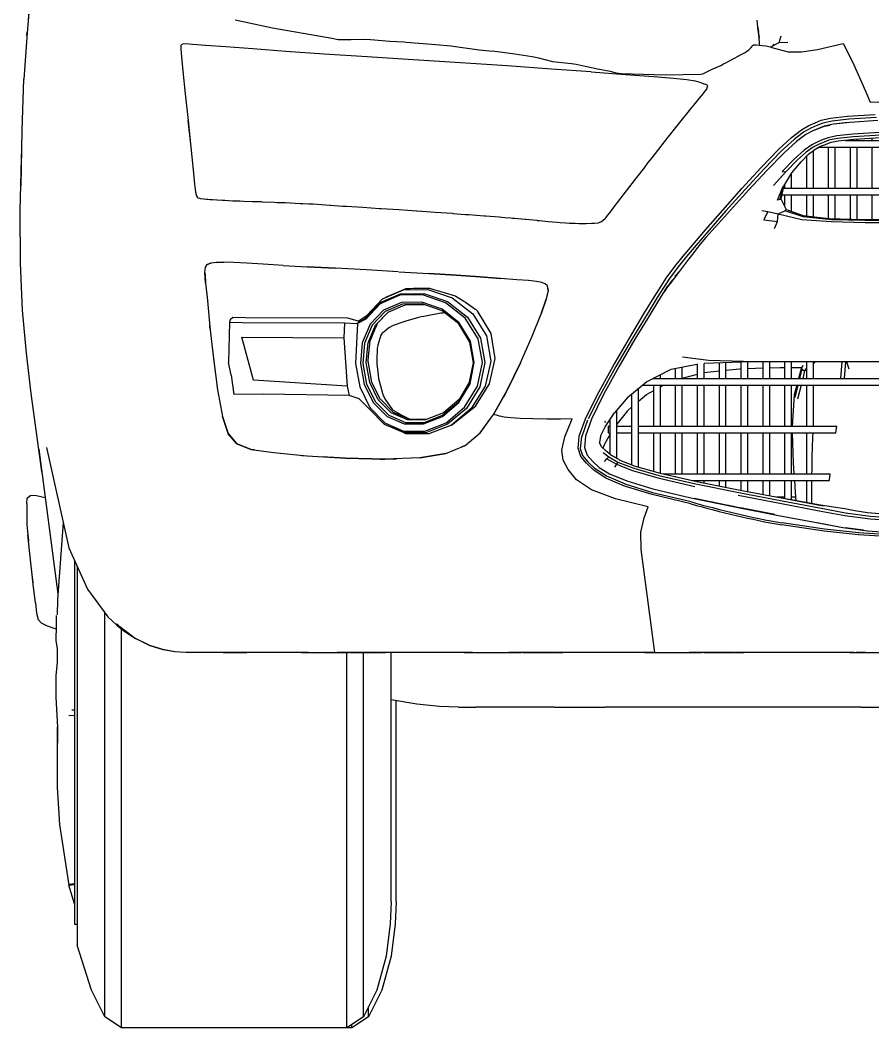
# Model space of a CAD drawing. Header units: millimetres. Extents: x -974 to 1019, y -38 to 1439.
# Drawn here: x -855 to -299, y -38 to 618 of the extents above; entities that cross this region are included whole.
import ezdxf

# ---------------------------------------------------------------- set-up
doc = ezdxf.new("R2010")
doc.units = ezdxf.units.MM
doc.header["$MEASUREMENT"] = 0
for name, color, linetype, true_color in [('CITROEN C4  01', 7, 'Continuous', 0x9a0018), ('CITROEN C4  02', 7, 'Continuous', 0xadadad), ('CITROEN C4  03', 7, 'Continuous', 0x191922), ('CITROEN C4  04', 7, 'Continuous', 0x151516), ('CITROEN C4  05', 7, 'Continuous', 0x0f0f12), ('CITROEN C4  08', 7, 'Continuous', 0xe1e1e1)]:
    doc.layers.add(name, color=color, linetype=linetype, true_color=true_color)

msp = doc.modelspace()

# ---------------------------------------------------------------- linework, layer by layer
at = {"layer": 'CITROEN C4  01', "linetype": 'Continuous'}
for p, q in [((-848.2, 638.33), (-849.47, 617.62)), ((-848.03, 633.96), (-850.15, 609.84)), ((-850.1, 610.41), (-850.42, 608.28)), ((-850.15, 610.06), (-850.11, 610.34)), ((-850.15, 610.06), (-850.11, 610.33)), ((-850.15, 609.84), (-852.17, 579.64)), ((-850.42, 608.28), (-850.36, 608.73)), ((-850.36, 608.73), (-850.15, 610.06)), ((-359.22, 607.55), (-360.63, 603.24)), ((-749.96, 601.5), (-750.03, 599.29)), ((-750.03, 599.29), (-749.59, 594.1)), ((-749.96, 601.5), (-749.41, 602.25)), ((-749.41, 602.25), (-748.86, 602.45)), ((-746.96, 602.55), (-748.86, 602.45)), ((-742.36, 602.28), (-746.96, 602.55)), ((-734, 601.64), (-742.36, 602.28)), ((-720.78, 600.62), (-734, 601.64)), ((-703.16, 599.3), (-720.78, 600.62)), ((-681.62, 597.74), (-703.16, 599.3)), ((-656.59, 596), (-681.62, 597.74)), ((-375.23, 601.73), (-377.2, 601.88)), ((-369.09, 601.12), (-375.23, 601.73)), ((-365.98, 600.54), (-369.09, 601.12)), ((-360.63, 603.24), (-365.98, 600.54)), ((-365.98, 600.54), (-354.53, 597.45)), ((-364.11, 602.53), (-364.73, 601.17)), ((-354.74, 603.52), (-360.63, 603.24)), ((-354.53, 597.45), (-345.88, 597.49)), ((-345.88, 597.49), (-335.48, 599.04)), ((-335.48, 599.04), (-318.68, 602.78)), ((-318.68, 602.78), (-312.69, 590.85)), ((-749.59, 594.1), (-748.62, 584.75)), ((-628.56, 594.16), (-656.59, 596)), ((-598.64, 592.23), (-628.56, 594.16)), ((-567.94, 590.25), (-598.64, 592.23)), ((-512.92, 592.42), (-508.07, 591.2)), ((-312.69, 590.85), (-308.03, 580.72)), ((-748.62, 584.75), (-747.1, 570.06)), ((-537.58, 588.23), (-567.94, 590.25)), ((-508.69, 586.2), (-537.58, 588.23)), ((-482.8, 584.35), (-508.69, 586.2)), ((-482.8, 584.35), (-460.39, 582.69)), ((-852.17, 579.64), (-852.17, 579.52)), ((-850.54, 577.68), (-850.54, 577.7)), ((-460.39, 582.69), (-442.25, 581.28)), ((-442.25, 581.28), (-429.22, 580.21)), ((-429.22, 580.21), (-420.43, 579.35)), ((-420.43, 579.35), (-415.01, 578.59)), ((-415.01, 578.59), (-412.04, 577.79)), ((-412.04, 577.79), (-410.93, 577.36)), ((-411.47, 582.87), (-410.16, 583.17)), ((-410.93, 577.36), (-409.4, 576.68)), ((-308.03, 580.72), (-304.18, 571.87)), ((-409.4, 576.68), (-408.56, 576.34)), ((-304.18, 571.87), (-301.19, 564.75)), ((-747.1, 570.06), (-745.3, 552.7)), ((-301.19, 564.75), (-272.88, 565.68)), ((-745.3, 552.7), (-743.5, 535.33)), ((-743.37, 535.46), (-745.14, 552.82)), ((-340.97, 549.49), (-336.87, 551.29)), ((-336.87, 551.29), (-333, 552.86)), ((-333, 552.86), (-326.85, 554.24)), ((-325.94, 552.34), (-332.02, 550.98)), ((-326.85, 554.24), (-315.94, 555.48)), ((-315.09, 553.57), (-325.94, 552.34)), ((-315.39, 551.37), (-324.98, 550.29)), ((-315.94, 555.48), (-297.79, 556.61)), ((-297, 554.71), (-315.09, 553.57)), ((-352.32, 541.62), (-345.91, 546.56)), ((-344.45, 545.07), (-350.65, 540.35)), ((-345.91, 546.56), (-340.97, 549.49)), ((-339.71, 547.82), (-344.45, 545.07)), ((-335.78, 549.49), (-339.71, 547.82)), ((-338.3, 546.14), (-334.65, 547.59)), ((-332.02, 550.98), (-335.78, 549.49)), ((-331.04, 548.97), (-334.65, 547.59)), ((-334.65, 547.59), (-331.07, 548.96)), ((-330.63, 549.07), (-327.45, 549.76)), ((-360.82, 533.79), (-352.32, 541.62)), ((-350.65, 540.35), (-358.97, 532.73)), ((-853.87, 528.08), (-853.6, 534.32)), ((-743.5, 535.33), (-741.98, 520.64)), ((-372.04, 522.16), (-360.82, 533.79)), ((-358.97, 532.73), (-370.05, 521.32)), ((-854.65, 493.84), (-853.87, 528.08)), ((-741.98, 520.64), (-741.01, 511.29)), ((-384.61, 508.45), (-372.04, 522.16)), ((-370.05, 521.32), (-382.52, 507.81)), ((-741.01, 511.29), (-740.38, 506.05)), ((-740.38, 506.05), (-739.87, 503.71)), ((-397.14, 494.35), (-384.61, 508.45)), ((-382.52, 507.81), (-395, 493.88)), ((-739.87, 503.71), (-739.45, 503.07)), ((-739.45, 503.07), (-739.35, 502.95)), ((-739.29, 502.89), (-739.45, 503.07)), ((-739.45, 503.07), (-739.45, 503.07)), ((-738.88, 502.46), (-739.29, 502.89)), ((-854.51, 459.76), (-854.65, 493.84)), ((-408.28, 481.57), (-397.14, 494.35)), ((-395, 493.88), (-406.1, 481.23)), ((-416.66, 471.82), (-408.28, 481.57)), ((-406.1, 481.23), (-414.46, 471.55)), ((-854.06, 476.57), (-854.06, 476.57)), ((-422.83, 464.44), (-416.66, 471.82)), ((-414.46, 471.55), (-420.63, 464.2)), ((-853.05, 429.17), (-854.51, 459.76)), ((-732.76, 458.9), (-730.52, 459.9)), ((-730.52, 459.9), (-732.76, 458.9)), ((-727.03, 460.4), (-730.52, 459.9)), ((-727.03, 460.4), (-730.52, 459.9)), ((-722.1, 460.5), (-727.03, 460.4)), ((-727.03, 460.4), (-722.1, 460.5)), ((-715.49, 460.29), (-722.1, 460.5)), ((-715.49, 460.29), (-722.1, 460.5)), ((-707, 459.85), (-715.49, 460.29)), ((-696.37, 459.22), (-707, 459.85)), ((-683.36, 458.44), (-696.37, 459.22)), ((-427.37, 458.78), (-422.83, 464.44)), ((-420.63, 464.2), (-425.19, 458.57)), ((-734.31, 453.81), (-733.99, 457.32)), ((-733.85, 447.01), (-734.31, 453.81)), ((-734.31, 453.81), (-733.85, 447.01)), ((-734.31, 453.81), (-734.29, 453.39)), ((-734.25, 452.79), (-733.85, 447.01)), ((-733.99, 457.32), (-732.76, 458.9)), ((-683.36, 458.44), (-683.35, 458.44)), ((-683.36, 458.44), (-667.72, 457.52)), ((-667.72, 457.52), (-649.2, 456.51)), ((-649.2, 456.51), (-667.72, 457.52)), ((-667.72, 457.52), (-667.72, 457.52)), ((-649.2, 456.51), (-667.72, 457.52)), ((-629.03, 455.43), (-649.2, 456.51)), ((-608.4, 454.3), (-629.03, 455.43)), ((-608.4, 454.3), (-608.4, 454.3)), ((-608.01, 454.28), (-588.54, 453.15)), ((-588.54, 453.15), (-570.67, 451.99)), ((-570.67, 451.99), (-588.54, 453.15)), ((-433.88, 450.04), (-430.87, 454.2)), ((-428.7, 454), (-431.74, 449.87)), ((-430.87, 454.2), (-427.37, 458.78)), ((-425.19, 458.57), (-428.7, 454)), ((-853.02, 451.32), (-853.02, 451.32)), ((-733.8, 446.44), (-733.85, 447.01)), ((-733.85, 447.01), (-732.72, 435.58)), ((-733.85, 447.01), (-732.72, 435.58)), ((-733.85, 447.01), (-732.72, 435.58)), ((-555, 450.89), (-570.67, 451.99)), ((-570.67, 451.99), (-555, 450.89)), ((-541.78, 449.91), (-555, 450.89)), ((-555, 450.89), (-541.78, 449.91)), ((-531.25, 449.1), (-541.78, 449.91)), ((-523.63, 448.52), (-531.25, 449.1)), ((-518.37, 447.99), (-523.63, 448.52)), ((-514.91, 447.35), (-518.37, 447.99)), ((-512.71, 446.42), (-514.91, 447.35)), ((-514.91, 447.35), (-514.51, 447.18)), ((-511.2, 445.03), (-512.71, 446.42)), ((-511.2, 445.03), (-512.71, 446.42)), ((-437.24, 444.98), (-433.88, 450.04)), ((-431.74, 449.87), (-435.13, 444.85)), ((-433.04, 444.54), (-429.64, 448.96)), ((-429.64, 448.96), (-429.25, 449.34)), ((-511.14, 440.63), (-512.07, 436.34)), ((-510.83, 442.04), (-512.04, 436.48)), ((-510.83, 442.04), (-511.2, 445.03)), ((-510.99, 443.29), (-510.83, 442.04)), ((-510.83, 442.04), (-510.88, 442.42)), ((-441.8, 437.67), (-437.24, 444.98)), ((-435.13, 444.85), (-439.74, 437.58)), ((-433.04, 444.7), (-435.41, 440.99)), ((-433.04, 444.67), (-435.29, 441.18)), ((-433.04, 444.63), (-435.1, 441.45)), ((-434.83, 441.83), (-433.04, 444.58)), ((-434.49, 442.33), (-433.04, 444.54)), ((-732.72, 435.58), (-731.03, 418.15)), ((-732.72, 435.58), (-731.03, 418.15)), ((-515.37, 426.78), (-512.07, 436.34)), ((-512.07, 436.34), (-515.37, 426.78)), ((-512.07, 436.34), (-512.07, 436.34)), ((-448.4, 426.8), (-441.8, 437.67)), ((-439.74, 437.58), (-446.39, 426.73)), ((-850.59, 401.2), (-853.05, 429.17)), ((-521.17, 412.23), (-515.37, 426.78)), ((-516.92, 422.88), (-515.37, 426.78)), ((-457.88, 411.02), (-448.4, 426.8)), ((-446.39, 426.73), (-455.92, 410.96)), ((-731.03, 418.15), (-731.12, 419.02)), ((-731.03, 418.15), (-728.82, 397.76)), ((-730.9, 416.88), (-731.03, 418.15)), ((-528.75, 394.97), (-521.17, 412.23)), ((-468.53, 392.77), (-457.88, 411.02)), ((-455.92, 410.96), (-466.63, 392.69)), ((-847.46, 374.97), (-850.59, 401.2)), ((-728.82, 397.76), (-726.1, 377.4)), ((-537.4, 377.25), (-528.75, 394.97)), ((-528.75, 394.97), (-537.4, 377.25)), ((-478.67, 374.44), (-468.53, 392.77)), ((-466.63, 392.69), (-476.78, 374.37)), ((-844.79, 384.69), (-844.79, 384.69)), ((-844.01, 349.61), (-847.46, 374.97)), ((-726.1, 377.4), (-722.89, 360.11)), ((-546.38, 361.34), (-537.4, 377.25)), ((-537.4, 377.25), (-546.38, 361.34)), ((-537.4, 377.25), (-539.97, 372.7)), ((-536.8, 378.48), (-537.4, 377.25)), ((-486.58, 358.45), (-478.67, 374.44)), ((-476.78, 374.37), (-484.67, 358.43)), ((-723.3, 362.3), (-722.89, 360.11)), ((-554.98, 349.49), (-546.38, 361.34)), ((-546.38, 361.34), (-546.38, 361.34)), ((-546.19, 361.29), (-546.38, 361.34)), ((-546.38, 361.34), (-546.38, 361.34)), ((-546.38, 361.34), (-546.38, 361.34)), ((-545.61, 361.13), (-546.19, 361.29)), ((-544.45, 360.82), (-545.61, 361.13)), ((-542.52, 360.31), (-544.45, 360.82)), ((-722.89, 360.11), (-719.23, 348.89)), ((-719.23, 348.89), (-722.89, 360.11)), ((-539.51, 359.7), (-542.52, 360.31)), ((-535.09, 359.11), (-539.51, 359.7)), ((-528.95, 358.64), (-535.09, 359.11)), ((-520.77, 358.41), (-528.95, 358.64)), ((-511.67, 358.35), (-520.77, 358.41)), ((-502.75, 358.38), (-511.67, 358.35)), ((-495.12, 358.45), (-502.75, 358.38)), ((-500.03, 346.73), (-495.12, 358.45)), ((-490.59, 347.23), (-486.58, 358.45)), ((-488.88, 346.62), (-484.88, 357.85)), ((-840.55, 324.25), (-844.01, 349.61)), ((-719.23, 348.89), (-713.51, 342.23)), ((-717.46, 346.83), (-719.23, 348.89)), ((-719.23, 348.89), (-719.23, 348.89)), ((-713.51, 342.23), (-719.17, 348.83)), ((-554.98, 349.49), (-552.33, 353.14)), ((-704.12, 338.62), (-713.51, 342.23)), ((-713.51, 342.23), (-713.51, 342.23)), ((-713.51, 342.23), (-713.51, 342.23)), ((-713.51, 342.23), (-704.12, 338.62)), ((-713.51, 342.23), (-713.51, 342.23)), ((-564.77, 341.19), (-567.47, 340.05)), ((-564.77, 341.19), (-564.77, 341.19)), ((-501.91, 338.21), (-500.03, 346.73)), ((-491.34, 339.51), (-490.59, 347.23)), ((-489.63, 339.03), (-488.84, 347.06)), ((-842.46, 338.79), (-830.09, 244.49)), ((-837.44, 339.92), (-822.95, 274.51)), ((-702.06, 338.32), (-704.12, 338.62)), ((-704.12, 338.62), (-689.48, 336.52)), ((-701.98, 338.31), (-702.83, 338.43)), ((-689.48, 336.52), (-667.97, 334.43)), ((-671.14, 334.74), (-667.97, 334.43)), ((-594.29, 333.08), (-577.35, 335.89)), ((-577.35, 335.89), (-594.29, 333.08)), ((-501.04, 331.6), (-501.91, 338.21)), ((-489.54, 334.04), (-491.34, 339.51)), ((-488.13, 334.5), (-489.63, 339.03)), ((-484.77, 330.45), (-488.47, 334.92)), ((-667.97, 334.43), (-667.97, 334.43)), ((-642.8, 332.84), (-658.05, 333.81)), ((-617.17, 332.23), (-642.8, 332.84)), ((-642.8, 332.84), (-617.17, 332.23)), ((-642.8, 332.84), (-617.17, 332.23)), ((-620.09, 332.3), (-617.17, 332.23)), ((-594.29, 333.08), (-617.17, 332.23)), ((-617.17, 332.23), (-609.55, 332.51)), ((-614.63, 332.32), (-617.17, 332.23)), ((-617.17, 332.23), (-617.17, 332.23)), ((-585.69, 334.51), (-594.29, 333.08)), ((-497.72, 325.59), (-501.04, 331.6)), ((-485.83, 329.57), (-489.54, 334.04)), ((-480.9, 324.84), (-485.83, 329.57)), ((-479.95, 325.83), (-484.88, 330.56)), ((-840.5, 323.87), (-840.55, 324.25)), ((-492.23, 318.89), (-497.72, 325.59)), ((-473.16, 319.87), (-480.9, 324.84)), ((-472.43, 321.01), (-480.18, 325.97)), ((-482.65, 312.27), (-492.23, 318.89)), ((-461, 314.68), (-473.16, 319.87)), ((-460.48, 315.91), (-472.64, 321.1)), ((-442.65, 310.42), (-460.61, 315.95)), ((-848.32, 308.33), (-847.74, 308.58)), ((-844.01, 308.3), (-847.74, 308.58)), ((-467.04, 306.52), (-482.65, 312.27)), ((-443.04, 309.16), (-461, 314.68)), ((-417.9, 303.19), (-443.04, 309.16)), ((-417.6, 304.47), (-442.74, 310.44)), ((-850.31, 303.3), (-850.08, 306.95)), ((-850.31, 303.3), (-850.31, 303.3)), ((-850.31, 303.3), (-850.31, 302.43)), ((-850.31, 302.43), (-850.31, 301.01)), ((-850.08, 306.95), (-848.32, 308.33)), ((-850.08, 306.95), (-850.08, 306.95)), ((-848.32, 308.33), (-848.32, 308.33)), ((-838.31, 307.12), (-844.01, 308.3)), ((-445.62, 301.15), (-467.04, 306.52)), ((-394.57, 302.32), (-415.52, 306.68)), ((-391.32, 301.64), (-394.08, 302.22)), ((-390.02, 301.37), (-392.84, 301.96)), ((-356.64, 307.56), (-362.13, 307.58)), ((-349.62, 307.54), (-352.31, 307.55)), ((-850.31, 301.01), (-850.31, 299.24)), ((-850.31, 299.24), (-850.3, 297.32)), ((-850.3, 297.32), (-850.3, 295.45)), ((-850.3, 295.45), (-850.3, 293.82)), ((-448.37, 294.06), (-445.62, 301.15)), ((-389.31, 301.22), (-390.47, 301.47)), ((-363.24, 296.15), (-385.57, 300.5)), ((-850.3, 293.82), (-850.3, 292.46)), ((-850.3, 292.46), (-850.3, 291.36)), ((-850.3, 291.36), (-850.3, 290.56)), ((-850.3, 290.56), (-850.3, 290.05)), ((-850.3, 290.05), (-850.3, 289.77)), ((-850.3, 289.77), (-850.3, 289.65)), ((-850.3, 289.65), (-850.3, 289.61)), ((-850.3, 289.61), (-850.3, 289.59)), ((-850.3, 289.59), (-849.58, 282.98)), ((-450.48, 284.83), (-448.37, 294.06)), ((-330.99, 285.43), (-358.66, 289.42)), ((-330.8, 286.74), (-358.47, 290.72)), ((-335.71, 290.95), (-318.84, 287.76)), ((-848.47, 272.83), (-849.58, 283.01)), ((-849.57, 282.92), (-849.58, 283.01)), ((-849.58, 282.99), (-849.17, 279.23)), ((-849.56, 282.85), (-849.58, 282.99)), ((-849.58, 282.98), (-849.13, 278.93)), ((-450.24, 273.53), (-450.48, 284.83)), ((-308.69, 283.01), (-330.99, 285.43)), ((-308.54, 284.32), (-330.84, 286.74)), ((-318.84, 287.76), (-318.84, 287.76)), ((-305.48, 285.96), (-317.35, 287.56)), ((-287.95, 281.68), (-308.69, 283.01)), ((-287.87, 282.99), (-308.6, 284.32)), ((-847.17, 260.87), (-848.47, 272.83)), ((-822.95, 274.51), (-810.73, 247.53)), ((-441.32, 206.42), (-450.24, 273.53)), ((-845.87, 248.91), (-847.17, 260.91)), ((-847.17, 260.91), (-847.15, 260.7)), ((-846.18, 251.78), (-847.17, 260.87)), ((-844.76, 238.7), (-845.87, 248.91)), ((-810.73, 247.53), (-797.62, 229.71)), ((-844.76, 238.7), (-844.04, 232.04)), ((-804, 239.94), (-804, 239.94)), ((-844.04, 232.04), (-842.96, 227.96)), ((-799.15, 233.58), (-799.15, 233.58)), ((-797.62, 229.71), (-791.75, 224.26)), ((-797.62, 229.71), (-797.62, 229.71)), ((-840.78, 225.45), (-842.96, 227.96)), ((-836.76, 223.54), (-840.78, 225.45)), ((-831.21, 221.59), (-836.76, 223.54)), ((-791.83, 225.1), (-789.8, 222.97)), ((-791.83, 225.1), (-791.83, 225.1)), ((-791.75, 224.26), (-787.08, 220.52)), ((-791.75, 224.26), (-791.75, 224.26)), ((-791.75, 224.26), (-791.75, 224.26)), ((-789.8, 222.97), (-791.73, 225.09)), ((-791.73, 225.09), (-791.73, 225.09)), ((-791.73, 225.09), (-789.72, 223.13)), ((-790.11, 223.17), (-790.11, 223.17)), ((-789.57, 222.77), (-790.11, 223.17)), ((-789.8, 222.97), (-789.8, 222.97)), ((-786.21, 219.94), (-789.8, 222.97)), ((-789.79, 222.96), (-789.8, 222.97)), ((-789.8, 222.97), (-789.79, 222.96)), ((-787.08, 220.52), (-787.04, 220.49)), ((-786.2, 219.93), (-786.21, 219.94)), ((-785.02, 219.14), (-784.59, 218.81)), ((-781.46, 216.74), (-784.59, 218.81)), ((-784.59, 218.81), (-784.59, 218.81)), ((-780.41, 216.05), (-781.46, 216.74)), ((-781.46, 216.74), (-781.46, 216.74)), ((-780.68, 216.23), (-780.68, 216.23)), ((-780.68, 216.23), (-779.9, 215.71)), ((-780.68, 216.23), (-780.68, 216.23)), ((-779.9, 215.71), (-780.68, 216.23)), ((-779.9, 215.71), (-779.9, 215.71)), ((-779.9, 215.71), (-779.12, 215.19)), ((-770.27, 211.06), (-779.9, 215.71)), ((-779.9, 215.71), (-779.9, 215.71)), ((-779.12, 215.19), (-779.27, 215.3)), ((-769.88, 210.81), (-779.12, 215.19)), ((-779.12, 215.19), (-779.12, 215.19)), ((-761.74, 208.28), (-770.27, 211.06)), ((-761.58, 208.17), (-769.88, 210.81)), ((-754.02, 206.88), (-761.74, 208.28)), ((-753.98, 206.86), (-761.58, 208.17)), ((-746.85, 206.42), (-754.02, 206.88)), ((-746.85, 206.42), (-753.98, 206.86)), ((-746, 206.42), (-746.85, 206.42)), ((-746.85, 206.42), (-746.85, 206.42)), ((-746.85, 206.42), (-746.85, 206.42)), ((-746.85, 206.42), (-746.85, 206.42)), ((-746.85, 206.42), (-746.85, 206.42)), ((-746.85, 206.42), (-746.85, 206.42)), ((-743.43, 206.42), (-746, 206.42)), ((-740.3, 206.42), (-743.43, 206.42)), ((-737.79, 206.42), (-740.3, 206.42)), ((-734.61, 206.42), (-737.79, 206.42)), ((-734.61, 206.42), (-734.61, 206.42)), ((-722.51, 206.42), (-734.44, 206.42)), ((-721.29, 206.42), (-729.5, 206.42)), ((-722.51, 206.42), (-707.09, 206.42)), ((-708.82, 206.42), (-721.29, 206.42)), ((-708.82, 206.42), (-708.82, 206.42)), ((-671.81, 206.42), (-692.27, 206.42)), ((-666.89, 206.42), (-684.96, 206.42)), ((-671.81, 206.42), (-671.81, 206.42)), ((-622.33, 206.42), (-648.23, 206.42)), ((-639.82, 206.42), (-616.67, 206.42)), ((-622.33, 206.42), (-622.33, 206.42)), ((-615.93, 206.42), (-618.17, 206.42)), ((-565.89, 206.42), (-594.69, 206.42)), ((-560, 206.42), (-585.42, 206.42)), ((-565.89, 206.42), (-565.89, 206.42)), ((-507.12, 206.42), (-536.5, 206.42)), ((-527.02, 206.42), (-501.24, 206.42)), ((-507.11, 206.42), (-507.12, 206.42)), ((-500.29, 206.42), (-502.74, 206.42)), ((-448.34, 206.42), (-477.73, 206.42)), ((-442.47, 206.42), (-468.25, 206.42)), ((-448.34, 206.42), (-448.34, 206.42)), ((-389.57, 206.42), (-418.96, 206.42)), ((-409.48, 206.42), (-383.42, 206.42)), ((-389.57, 206.42), (-389.57, 206.42)), ((-382.43, 206.42), (-385.19, 206.42)), ((-315.32, 206.42), (-356.32, 206.42)), ((-311.5, 206.42), (-338.17, 206.42)), ((-315.32, 206.42), (-315.32, 206.42)), ((-314.57, 206.42), (-262.3, 206.42)), ((-303.94, 206.42), (-310.22, 206.42)), ((-596.22, 172.79), (-613.12, 175.55)), ((-581.5, 171.26), (-596.22, 172.79)), ((-569.25, 170.75), (-581.5, 171.26)), ((-569.25, 170.75), (-557.9, 170.75)), ((-545.86, 170.75), (-557.9, 170.75)), ((-529.94, 170.75), (-545.86, 170.75)), ((-506.96, 170.75), (-529.94, 170.75)), ((-506.96, 170.75), (-473.71, 170.75)), ((-427, 170.75), (-473.71, 170.75)), ((-370.28, 170.75), (-427, 170.75)), ((-307, 170.75), (-370.28, 170.75)), ((-307, 170.75), (-240.59, 170.75))]:
    msp.add_line(p, q, dxfattribs=at)
at = {"layer": 'CITROEN C4  01', "linetype": 'Continuous', "flags": 128}
for points in [[(-647.57, 605.57), (-643.73, 605.5), (-639.19, 605.5), (-630.77, 605.64)], [(-630.77, 605.64), (-626.39, 605.39), (-613.92, 604.43), (-604.85, 603.86), (-603.34, 603.83), (-583.89, 602.15), (-583.84, 602.14), (-574.27, 601.37)], [(-574.27, 601.37), (-555.83, 598.73), (-549.05, 598.15), (-545.57, 597.91), (-543.89, 597.66), (-532.52, 596.11)], [(-383.35, 596.61), (-382.51, 597.06), (-381.48, 597.78)], [(-381.48, 597.78), (-380.94, 598.16), (-379.96, 598.87), (-378.82, 600.09), (-377.2, 601.88)], [(-532.52, 596.11), (-521.2, 594.36), (-517.95, 593.84)], [(-517.95, 593.84), (-516.14, 593.28), (-512.92, 592.42)], [(-508.07, 591.2), (-495.56, 589.82), (-492.56, 589.5)], [(-403.18, 586.53), (-402.85, 586.66), (-398.44, 588.65), (-396.51, 589.63), (-395.13, 590.29), (-393.48, 591.16), (-389.03, 593.54), (-387.52, 594.4), (-386.85, 594.73), (-385.17, 595.64), (-383.89, 596.31), (-383.35, 596.61)], [(-492.56, 589.5), (-486.64, 588.18), (-481.56, 587.04)], [(-481.56, 587.04), (-479.72, 586.67), (-470.49, 584.88)], [(-470.49, 584.88), (-466.8, 583.77), (-464.97, 583.55), (-463.28, 583.31)], [(-410.16, 583.17), (-410.07, 583.2), (-403.18, 586.53)], [(-853.94, 510.18), (-853.43, 546.21), (-852.17, 579.64)], [(-417.25, 561.16), (-416.84, 561.64), (-415.87, 562.79), (-411.07, 568.49), (-410.7, 568.99), (-408.62, 571.76), (-407.67, 572.99), (-407.52, 573.19), (-407.49, 573.32), (-407.05, 574.79), (-406.84, 575.41), (-407.27, 575.64), (-408.56, 576.34), (-408.56, 576.34)], [(-472.08, 490.93), (-469.75, 493.81), (-469.7, 493.86), (-463.44, 502.07), (-463.24, 502.35), (-461.85, 504.16), (-459.74, 506.94), (-453.94, 514.46), (-453.02, 515.66), (-448.1, 522.02), (-445.58, 525.31), (-443.14, 528.42), (-440.85, 531.35), (-432.83, 541.59), (-432.61, 541.88), (-430.93, 544.03), (-428.56, 547), (-423.33, 553.56), (-419.61, 558.22), (-418.03, 560.19), (-417.25, 561.16)], [(-739.35, 502.95), (-739.35, 502.95), (-739.26, 502.86)], [(-738.88, 502.46), (-738.88, 502.46), (-737.94, 502.17), (-737.18, 501.96), (-737.14, 501.95), (-736.98, 501.93), (-735.16, 501.75), (-733.28, 501.54), (-732.42, 501.47)], [(-732.42, 501.47), (-731.09, 501.38), (-729.36, 501.26), (-726.49, 501.06), (-726.42, 501.06), (-722.81, 500.86), (-721.29, 500.78), (-719.02, 500.66)], [(-719.02, 500.66), (-716.13, 500.53), (-714.36, 500.47), (-711.53, 500.38), (-709.27, 500.31), (-703.26, 500.04), (-702.67, 500.02), (-700.66, 499.97), (-697.77, 499.9), (-696.95, 499.89), (-689.25, 499.5), (-687.42, 499.43), (-686.14, 499.37), (-681.84, 499.35), (-672.26, 498.74), (-670.53, 498.65), (-666.64, 498.43), (-663.77, 498.39)], [(-663.77, 498.39), (-652.93, 497.59), (-652.61, 497.57), (-644.47, 497.07), (-642.61, 497), (-642.21, 496.97), (-631.57, 496.28), (-620.69, 495.54), (-619.62, 495.49), (-607.94, 494.69), (-602.21, 494.29), (-596.45, 493.9), (-596.11, 493.89), (-590.02, 493.47), (-584.48, 493.09), (-573.31, 492.31)], [(-573.31, 492.31), (-572.93, 492.27), (-564.68, 491.65), (-562.53, 491.49), (-552.52, 490.75), (-551.49, 490.65), (-542.78, 489.94), (-538.97, 489.64), (-535.11, 489.33), (-534.01, 489.23), (-532.7, 489.09), (-525.67, 488.47), (-525.44, 488.45), (-518.1, 487.77), (-517.88, 487.74), (-517.14, 487.67), (-516.42, 487.58), (-510.82, 487.06), (-507.88, 486.81), (-505.01, 486.52), (-502.87, 486.35), (-499.28, 486.12), (-496.94, 485.99), (-494.78, 485.86), (-493.15, 485.8), (-490.79, 485.78), (-490.06, 485.77), (-486.19, 485.7), (-485.97, 485.71), (-482.53, 485.84), (-481.75, 485.85), (-481.36, 485.85), (-480.53, 485.95), (-478.08, 486.2), (-476.6, 486.7), (-476.43, 486.76), (-475.95, 486.91), (-473.68, 488.98), (-473.56, 489.09), (-473.29, 489.42), (-472.08, 490.93)], [(-730.52, 459.9), (-732.76, 458.9), (-732.76, 458.9)], [(-424.98, 454.96), (-426.3, 453.49), (-426.61, 453.18), (-427.76, 451.77), (-427.76, 451.77)], [(-603.56, 443.19), (-604.22, 442.91), (-608.06, 441.27), (-609.16, 440.8), (-616.78, 437.55), (-616.78, 437.55)], [(-557.77, 429.38), (-558.58, 430), (-564.6, 434.3), (-564.91, 434.5), (-565.74, 435.01), (-570.98, 438.23), (-571.18, 438.35), (-578.32, 440.57), (-578.4, 440.59), (-584.37, 442.32), (-587.9, 443.38), (-595.89, 443.36), (-598.52, 443.3), (-600.61, 443.25), (-602.28, 443.22), (-603.56, 443.19), (-603.56, 443.19)], [(-578.07, 427.45), (-579.14, 427.41), (-580.15, 427.3), (-580.67, 427.23), (-591.85, 425.17), (-593.41, 424.87), (-595.2, 424.41), (-603.43, 422.2), (-605.36, 421.54), (-611.66, 419.18), (-614.49, 417.74), (-617.56, 415.12), (-618.8, 414.18), (-619.78, 412.93), (-621.69, 406.41), (-621.71, 406.36), (-622.13, 404.6), (-622.29, 396.8), (-622.44, 394.57), (-621.55, 386.88), (-621.32, 384.78), (-618.78, 375.27), (-618.45, 374.15), (-618.06, 373.39), (-617.19, 371.45), (-613.34, 365.95), (-612.4, 364.92), (-611.77, 364.21), (-607.19, 361.58), (-606.5, 361.18), (-600.77, 358.24), (-600.3, 358.18), (-599.74, 358.09), (-600.7, 358.09), (-600.73, 358.1), (-606.9, 360.71), (-611.55, 362.67), (-611.77, 362.9), (-619.87, 371.01), (-620.14, 371.28), (-620.37, 371.76), (-625.81, 382.86), (-625.94, 383.63), (-628.1, 396.04), (-628.02, 396.86), (-626.75, 409.27), (-625.92, 411.2), (-624.73, 413.97), (-623.9, 415.92), (-623.61, 416.59), (-623, 418.08), (-622.36, 419.6), (-621.87, 420.82), (-615.45, 427.46), (-614.8, 428.13)], [(-577.35, 335.89), (-564.77, 341.19), (-554.98, 349.49), (-546.38, 361.34)], [(-667.65, 334.41), (-642.8, 332.84), (-639.89, 332.77)], [(-385.09, 300.4), (-387.34, 300.84), (-389.31, 301.22)], [(-385.09, 300.4), (-385.09, 300.4), (-381.49, 299.7), (-380.76, 299.56), (-380.76, 299.56)], [(-376.49, 298.73), (-376.49, 298.73), (-376.53, 298.74), (-378.47, 299.11), (-380.76, 299.56)], [(-789.8, 222.97), (-780.68, 216.23), (-789.72, 223.13)], [(-781.46, 216.74), (-787.08, 220.52), (-780.79, 216.31)], [(-780.8, 216.32), (-786.21, 219.94), (-784.95, 219.1)], [(-780.68, 216.23), (-780.68, 216.23), (-780.81, 216.32)], [(-685.81, 206.42), (-688.51, 206.42), (-708.53, 206.42)], [(-671.41, 206.42), (-644.15, 206.42), (-640.55, 206.42)], [(-637.51, 206.42), (-641.12, 206.42), (-642.42, 206.42)], [(-586.46, 206.42), (-590.4, 206.42), (-621.88, 206.42)], [(-565.41, 206.42), (-532.19, 206.42), (-528.18, 206.42)], [(-524.31, 206.42), (-528.31, 206.42), (-530.08, 206.42)], [(-469.41, 206.42), (-473.42, 206.42), (-506.64, 206.42)], [(-447.86, 206.42), (-414.65, 206.42), (-410.64, 206.42)], [(-406.77, 206.42), (-410.77, 206.42), (-412.54, 206.42)], [(-347.22, 206.42), (-352.39, 206.42), (-389.04, 206.42)]]:
    msp.add_lwpolyline(points, dxfattribs=at)
at = {"layer": 'CITROEN C4  01', "linetype": 'Continuous'}
for radius in [633.13, 631.82]:
    msp.add_arc((-245.1, 912.28), radius, 254.16156, 259.66778, dxfattribs=at)
at = {"layer": 'CITROEN C4  02', "linetype": 'Continuous'}
for p, q in [((-620.2, 434.19), (-607.04, 439.85)), ((-618.77, 436.61), (-605.1, 442.48)), ((-607.04, 439.85), (-591.78, 440.1)), ((-605.1, 442.48), (-589.26, 442.75)), ((-591.78, 440.1), (-576.45, 434.88)), ((-589.26, 442.75), (-573.34, 437.34)), ((-629.89, 423.84), (-620.2, 434.19)), ((-620.18, 433.49), (-629.56, 423.46)), ((-628.84, 425.88), (-618.77, 436.61)), ((-607.44, 438.96), (-620.18, 433.49)), ((-618.77, 436.61), (-616.78, 437.55)), ((-606.35, 434.28), (-618.04, 429.29)), ((-605.67, 433.15), (-616.95, 428.35)), ((-592.58, 439.2), (-607.44, 438.96)), ((-593.03, 434.48), (-606.35, 434.28)), ((-592.75, 433.35), (-605.67, 433.15)), ((-579.85, 429.92), (-593.03, 434.48)), ((-592.75, 433.35), (-592.75, 433.35)), ((-579.89, 428.89), (-592.75, 433.35)), ((-577.57, 434.08), (-592.58, 439.2)), ((-564.78, 424.15), (-577.57, 434.08)), ((-576.45, 434.88), (-563.43, 424.76)), ((-573.34, 437.34), (-559.84, 426.86)), ((-618.04, 429.29), (-626.77, 420.17)), ((-616.95, 428.35), (-625.38, 419.53)), ((-623.23, 419.49), (-614.97, 428.06)), ((-614.97, 428.06), (-603.97, 432.73)), ((-603.97, 432.73), (-591.52, 432.92)), ((-569, 420.27), (-579.89, 428.89)), ((-568.72, 421.12), (-579.85, 429.92)), ((-559.84, 426.86), (-551, 412.55)), ((-556.56, 428.43), (-557.77, 429.38)), ((-547.83, 414.12), (-556.56, 428.43)), ((-718.27, 421.38), (-718.87, 395.34)), ((-717.9, 422.89), (-718.27, 421.38)), ((-718.27, 421.38), (-709.9, 421.31)), ((-716.25, 424.41), (-717.9, 422.89)), ((-707.82, 424.34), (-716.25, 424.41)), ((-709.9, 421.31), (-643.49, 420.95)), ((-641.27, 423.99), (-707.82, 424.34)), ((-643.49, 420.95), (-643.91, 411.24)), ((-643.49, 420.95), (-635.45, 420.58)), ((-634.63, 422.12), (-641.27, 423.99)), ((-634.99, 420.53), (-636.26, 394.64)), ((-635.45, 420.58), (-629.89, 423.84)), ((-634.99, 420.53), (-635.45, 420.58)), ((-629.56, 423.46), (-634.99, 420.53)), ((-634.63, 422.12), (-628.84, 425.88)), ((-626.77, 420.17), (-631.82, 408.07)), ((-561.82, 408.53), (-569, 420.27)), ((-561.36, 409.1), (-568.72, 421.12)), ((-556.35, 410.62), (-564.78, 424.15)), ((-563.43, 424.76), (-554.85, 410.96)), ((-625.38, 419.53), (-630.3, 407.77)), ((-628.09, 408.06), (-623.23, 419.49)), ((-545.2, 397.7), (-547.83, 414.12)), ((-710.19, 411.71), (-643.91, 411.24)), ((-702.63, 383.7), (-710.19, 411.71)), ((-643.91, 411.24), (-641.64, 379.71)), ((-631.82, 408.07), (-633.04, 394.46)), ((-630.3, 407.77), (-631.51, 394.45)), ((-629.33, 395.11), (-628.09, 408.06)), ((-559.44, 395.08), (-561.82, 408.53)), ((-558.92, 395.3), (-561.36, 409.1)), ((-553.63, 395.16), (-556.35, 410.62)), ((-554.85, 410.96), (-552.08, 395.14)), ((-551, 412.55), (-548.22, 396.15)), ((-717.22, 386.97), (-718.87, 395.34)), ((-636.26, 394.64), (-633.48, 379.31)), ((-633.04, 394.46), (-630.55, 380.9)), ((-631.51, 394.45), (-629.09, 381.16)), ((-627.02, 382.19), (-629.33, 395.11)), ((-561.93, 382.53), (-559.44, 395.08)), ((-561.69, 381.41), (-558.92, 395.3)), ((-556.85, 379.68), (-553.63, 395.16)), ((-552.08, 395.14), (-555.39, 379.26)), ((-548.22, 396.15), (-551.79, 379.68)), ((-548.91, 381.23), (-545.2, 397.7)), ((-717.22, 386.97), (-715.41, 374.44)), ((-641.64, 379.71), (-702.63, 383.7)), ((-630.55, 380.9), (-624.63, 368.96)), ((-629.09, 381.16), (-623.31, 369.48)), ((-621.42, 370.83), (-627.02, 382.19)), ((-569.03, 369.19), (-561.69, 381.41)), ((-561.93, 382.53), (-568.83, 371.05)), ((-562.12, 381.58), (-562.12, 381.58)), ((-558.1, 366.73), (-548.91, 381.23)), ((-696.22, 374.49), (-715.41, 374.44)), ((-640.48, 373.8), (-696.22, 374.49)), ((-696.22, 374.49), (-696.22, 374.49)), ((-641.64, 379.71), (-640.48, 373.8)), ((-633.48, 379.31), (-626.96, 365.85)), ((-565.23, 366.05), (-556.85, 379.68)), ((-555.39, 379.26), (-564, 365.29)), ((-551.79, 379.68), (-560.86, 365.19)), ((-633.91, 371.58), (-640.48, 373.8)), ((-627.26, 365.09), (-633.91, 371.58)), ((-624.63, 368.96), (-615.71, 360.05)), ((-623.31, 369.48), (-614.62, 360.8)), ((-612.97, 362.4), (-621.42, 370.83)), ((-579.66, 360.12), (-569.03, 369.19)), ((-579.6, 360.88), (-569.25, 369.69)), ((-568.83, 371.05), (-578.89, 362.49)), ((-568.83, 371.05), (-569.25, 369.69)), ((-617.27, 354.89), (-627.26, 365.09)), ((-626.96, 365.85), (-617.2, 355.88)), ((-602.36, 357.91), (-612.97, 362.4)), ((-591.6, 356.19), (-579.6, 360.88)), ((-578.89, 362.49), (-590.57, 357.93)), ((-577.28, 355.95), (-565.23, 366.05)), ((-564, 365.29), (-576.34, 354.94)), ((-573.75, 354.46), (-558.1, 366.73)), ((-560.86, 365.19), (-573.75, 354.46)), ((-604.66, 349.44), (-617.27, 354.89)), ((-617.27, 354.89), (-617.27, 354.89)), ((-617.2, 355.88), (-604.9, 350.58)), ((-615.71, 360.05), (-604.49, 355.29)), ((-614.62, 360.8), (-603.72, 356.18)), ((-604.49, 355.29), (-592.01, 355.3)), ((-603.72, 356.18), (-591.6, 356.19)), ((-590.57, 357.93), (-602.36, 357.91)), ((-590.1, 358.11), (-599.74, 358.09)), ((-592.01, 355.3), (-579.66, 360.12)), ((-591.11, 350.59), (-577.28, 355.95)), ((-576.34, 354.94), (-590.51, 349.44)), ((-573.75, 354.46), (-588.49, 348.77)), ((-603.14, 348.77), (-611.95, 352.59)), ((-604.9, 350.58), (-591.11, 350.59)), ((-604.67, 349.45), (-604.66, 349.44)), ((-590.51, 349.44), (-604.66, 349.44)), ((-604.66, 349.44), (-603.14, 348.77)), ((-588.49, 348.77), (-603.14, 348.77)), ((-826.63, 291.13), (-830.36, 240.8)), ((-830.36, 240.8), (-830.44, 230.92)), ((-831.13, 230.46), (-831.15, 224.28)), ((-831.15, 224.28), (-831.39, 213.97)), ((-831.39, 213.97), (-830.47, 209.01)), ((-830.47, 209.01), (-830.51, 200)), ((-830.51, 200), (-831.32, 191.14)), ((-831.32, 191.14), (-831.32, 177.29)), ((-831.32, 177.29), (-830.42, 157.62)), ((-830.44, 157.98), (-830.46, 147.33)), ((-830.42, 157.62), (-830.46, 136.64)), ((-830.43, 152.64), (-830.48, 142.51)), ((-830.48, 142.51), (-830.52, 118.49)), ((-830.52, 118.49), (-828.98, 94.42)), ((-828.98, 94.42), (-822.94, 54.95)), ((-819.22, 42.75), (-822.94, 54.95))]:
    msp.add_line(p, q, dxfattribs=at)
at = {"layer": 'CITROEN C4  03', "linetype": 'Continuous'}
for p, q in [((-314.18, 551.5), (-324.98, 550.29)), ((-296.14, 552.63), (-314.18, 551.5)), ((-338.43, 546.09), (-342.99, 543.55)), ((-334.65, 547.59), (-338.43, 546.09)), ((-330.99, 548.99), (-334.65, 547.59)), ((-324.98, 550.29), (-330.99, 548.99)), ((-294.75, 544.88), (-312.43, 543.83)), ((-349, 539.06), (-357.15, 531.68)), ((-342.99, 543.55), (-349, 539.06)), ((-335.16, 538.95), (-339.08, 536.88)), ((-331.78, 540.29), (-335.16, 538.95)), ((-331.13, 538.63), (-334.41, 537.34)), ((-328.5, 541.54), (-331.78, 540.29)), ((-327.93, 539.85), (-331.13, 538.63)), ((-327.34, 538.16), (-330.43, 536.99)), ((-322.87, 542.72), (-328.5, 541.54)), ((-322.38, 541), (-327.93, 539.85)), ((-327.34, 538.16), (-327.83, 537.97)), ((-321.87, 539.29), (-327.34, 538.16)), ((-327.34, 538.16), (-327.34, 538.16)), ((-312.43, 543.83), (-322.87, 542.72)), ((-312.03, 542.09), (-322.38, 541)), ((-311.6, 540.36), (-321.87, 539.29)), ((-294.42, 543.13), (-312.03, 542.09)), ((-294.07, 541.37), (-311.6, 540.36)), ((-357.15, 531.68), (-368.12, 520.49)), ((-343.97, 533.4), (-350.27, 527.84)), ((-342.77, 532.11), (-348.59, 526.95)), ((-339.08, 536.88), (-343.97, 533.4)), ((-338.17, 535.37), (-342.77, 532.11)), ((-341.2, 530.78), (-337.12, 533.88)), ((-334.41, 537.34), (-338.17, 535.37)), ((-333.63, 535.74), (-337.17, 533.87)), ((-337.17, 533.87), (-337.11, 533.89)), ((-337.13, 533.87), (-333.95, 535.57)), ((-337.08, 533.9), (-337.13, 533.87)), ((-337.12, 533.88), (-334.94, 535.04)), ((-330.44, 536.98), (-333.63, 535.74)), ((-330.44, 536.98), (-330.44, 536.98)), ((-350.27, 527.84), (-358.42, 519.55)), ((-348.59, 526.95), (-355.99, 519.28)), ((-352.05, 518.6), (-346.09, 525.88)), ((-346.09, 525.88), (-341.2, 530.78)), ((-368.12, 520.49), (-380.29, 507.44)), ((-355.99, 519.28), (-364.06, 510.34)), ((-358.42, 519.55), (-355.99, 519.28)), ((-357.25, 510.02), (-352.05, 518.6)), ((-380.29, 507.44), (-392.07, 494.47)), ((-361.41, 500.94), (-357.68, 510.01)), ((-359.87, 501.24), (-357.25, 510.02)), ((-357.66, 508.65), (-359.29, 501.73)), ((-359.87, 501.24), (-361.41, 500.94)), ((-359.29, 501.73), (-359.87, 501.24)), ((-359.87, 501.25), (-359.87, 501.24)), ((-359.29, 501.73), (-355.72, 494.8)), ((-392.07, 494.47), (-401.85, 483.51)), ((-371.68, 494.2), (-367.64, 493.47)), ((-367.64, 493.47), (-370.35, 488.04)), ((-367.64, 493.47), (-360.95, 491.95)), ((-360.95, 491.95), (-356.73, 493.98)), ((-356.73, 493.98), (-355.72, 494.8)), ((-344.62, 489.95), (-356.73, 493.98)), ((-355.76, 494.87), (-350.37, 492.91)), ((-355.72, 494.8), (-344.18, 490.73)), ((-355.72, 494.8), (-355.72, 494.8)), ((-370.35, 488.04), (-361.52, 486.95)), ((-363.5, 482.46), (-361.52, 486.95)), ((-361.52, 486.95), (-360.95, 491.95)), ((-360.95, 491.95), (-345.7, 488.38)), ((-345.7, 488.38), (-326.56, 486.91)), ((-344.85, 490.97), (-327.72, 488.95)), ((-326.24, 488.13), (-344.62, 489.95)), ((-344.18, 490.73), (-344.18, 490.73)), ((-327.72, 488.95), (-306.01, 488.27)), ((-326.56, 486.91), (-304.33, 486.42)), ((-304.27, 487.53), (-326.24, 488.13)), ((-306.01, 488.27), (-281.61, 488.27)), ((-304.83, 488.08), (-304.27, 487.53)), ((-304.33, 486.42), (-280.06, 486.42)), ((-280, 487.53), (-304.27, 487.53)), ((-401.85, 483.51), (-408.04, 476.52)), ((-408.04, 476.52), (-411.79, 472.16)), ((-416.63, 465.98), (-420.03, 461.49)), ((-414.27, 469.09), (-416.63, 465.98)), ((-411.79, 472.16), (-414.27, 469.09)), ((-420.03, 461.49), (-423.95, 456.32)), ((-423.95, 456.32), (-427.88, 451.15)), ((-431.28, 446.66), (-433.64, 443.55)), ((-427.88, 451.15), (-431.28, 446.66)), ((-436.04, 440.09), (-439.55, 434.54)), ((-433.64, 443.55), (-436.04, 440.09)), ((-439.55, 434.54), (-445.26, 425.19)), ((-445.26, 425.19), (-454.25, 410.29)), ((-454.25, 410.29), (-464.69, 392.46)), ((-430.78, 390.82), (-414.08, 394.2)), ((-406.45, 396.4), (-423.35, 398.61)), ((-385.05, 395.32), (-409.2, 394.61)), ((-383.52, 395.89), (-406.45, 396.4)), ((-358.52, 395.56), (-385.05, 395.32)), ((-357.44, 395.72), (-383.52, 395.89)), ((-330.23, 395.56), (-358.52, 395.56)), ((-329.23, 395.72), (-357.44, 395.72)), ((-338.08, 394.39), (-336.98, 395.56)), ((-300.77, 395.56), (-330.23, 395.56)), ((-299.86, 395.72), (-329.23, 395.72)), ((-319.47, 395.56), (-320.51, 384.78)), ((-317.06, 395.56), (-318.06, 384.78)), ((-316.59, 395.56), (-314.92, 390.98)), ((-268.8, 395.56), (-300.77, 395.56)), ((-267.97, 395.72), (-299.86, 395.72)), ((-464.69, 392.46), (-474.76, 374.29)), ((-446.82, 382.69), (-430.78, 390.82)), ((-431.59, 392.7), (-431.59, 392.7)), ((-423.43, 385.04), (-413.53, 387.6)), ((-409.2, 388.6), (-399.31, 389.7)), ((-394.98, 390.18), (-386.17, 391.16)), ((-386.17, 391.16), (-385.09, 391.19)), ((-380.76, 391.34), (-370.86, 391.67)), ((-366.53, 391.81), (-359.69, 392.04)), ((-359.69, 392.04), (-356.64, 392.04)), ((-352.31, 392.04), (-345.77, 392.04)), ((-345.9, 391.9), (-347.77, 384.78)), ((-345.52, 390.92), (-347.08, 384.78)), ((-344.68, 393.26), (-345.9, 391.9)), ((-345.9, 391.9), (-345.52, 390.92)), ((-345.52, 390.92), (-343.82, 389.8)), ((-343.82, 389.8), (-345.04, 384.78)), ((-343.82, 389.8), (-342.41, 391.46)), ((-343.82, 389.8), (-342.41, 390.51)), ((-458.94, 372.52), (-446.82, 382.69)), ((-474.76, 374.29), (-482.65, 358.37)), ((-451.88, 370.02), (-446.75, 374.42)), ((-446.75, 374.42), (-441.98, 376.99)), ((-437.65, 379.33), (-435.63, 380.42)), ((-350.59, 374.1), (-351.86, 353.78)), ((-348.92, 380.42), (-350.59, 374.1)), ((-348.18, 380.42), (-350.19, 372.48)), ((-346.1, 380.42), (-348.31, 371.36)), ((-458.94, 372.52), (-467.52, 362.49)), ((-473.64, 353.33), (-467.52, 362.49)), ((-459.23, 363.72), (-466.1, 355.13)), ((-459.23, 363.72), (-456.21, 366.31)), ((-459.23, 363.72), (-459.23, 363.72)), ((-482.65, 358.37), (-486.52, 347.32)), ((-473.22, 356.08), (-473.91, 357.05)), ((-476.62, 347.34), (-473.64, 353.33)), ((-470.43, 348.64), (-473.98, 342.5)), ((-351.87, 349.42), (-351.26, 329.82)), ((-486.52, 347.32), (-487.18, 339.89)), ((-477.37, 343.03), (-477.49, 343.01)), ((-476.62, 347.34), (-477.37, 343.03)), ((-477.37, 343.03), (-477.37, 343.03)), ((-476.12, 340.28), (-477.35, 343.13)), ((-476.62, 347.34), (-476.62, 347.34)), ((-473.98, 342.5), (-475.27, 339.48)), ((-487.18, 339.89), (-485.39, 334.84)), ((-485.39, 334.84), (-481.95, 330.93)), ((-476.13, 340.25), (-476.13, 340.24)), ((-473.5, 337.83), (-476.12, 340.28)), ((-476.12, 340.28), (-476.12, 340.28)), ((-474.89, 336.67), (-471.38, 333.74)), ((-470.43, 335.29), (-473.5, 337.83)), ((-464.2, 331.7), (-470.12, 335)), ((-470.05, 334.96), (-470.12, 335)), ((-465.08, 332.19), (-470.11, 334.99)), ((-470.09, 334.99), (-470.11, 334.99)), ((-481.95, 330.93), (-477.63, 326.93)), ((-474.05, 330.84), (-472.55, 332.48)), ((-472.55, 332.48), (-471.38, 333.74)), ((-472.55, 332.48), (-466.35, 328.92)), ((-471.38, 333.74), (-465.33, 330.33)), ((-466.35, 328.92), (-467.66, 327.09)), ((-465.33, 330.33), (-466.35, 328.92)), ((-466.35, 328.92), (-455.88, 324.82)), ((-465.33, 330.33), (-455.01, 326.34)), ((-464.22, 331.71), (-464.22, 331.71)), ((-464.22, 331.71), (-454.04, 327.81)), ((-351.26, 329.82), (-350.74, 322.78)), ((-477.63, 326.93), (-470.76, 322.7)), ((-470.76, 322.7), (-459.63, 318.09)), ((-455.88, 324.82), (-439.41, 320.05)), ((-455.01, 326.34), (-438.68, 321.65)), ((-454.04, 327.81), (-437.85, 323.2)), ((-438.68, 321.65), (-414.58, 316.18)), ((-437.85, 323.2), (-413.93, 317.79)), ((-459.63, 318.09), (-442.55, 312.95)), ((-439.41, 320.05), (-415.2, 314.52)), ((-414.58, 316.18), (-386.56, 310.46)), ((-413.93, 317.79), (-385.73, 312.08)), ((-350.41, 318.42), (-349.84, 310.76)), ((-442.55, 312.95), (-417.84, 307.16)), ((-387.08, 308.76), (-358.87, 303.31)), ((-386.56, 310.46), (-358.44, 305.05)), ((-385.73, 312.08), (-356.72, 306.55)), ((-349.84, 310.76), (-349.46, 305.23)), ((-417.84, 307.16), (-389.31, 301.22)), ((-358.87, 303.31), (-334.4, 298.72)), ((-358.44, 305.05), (-334.03, 300.48)), ((-356.72, 306.55), (-331.72, 301.93)), ((-334.82, 302.59), (-354.68, 306.18)), ((-322.07, 300.57), (-334.82, 302.59)), ((-331.77, 301.94), (-331.72, 301.93)), ((-328.39, 301.9), (-328.39, 301.9)), ((-389.31, 301.22), (-360.76, 295.67)), ((-360.76, 295.67), (-336, 291)), ((-334.4, 298.72), (-317.49, 295.53)), ((-334.03, 300.48), (-317.18, 297.3)), ((-317.57, 299.82), (-322.07, 300.57)), ((-322.07, 300.57), (-322.07, 300.57)), ((-311.12, 298.66), (-317.57, 299.82)), ((-317.49, 295.53), (-301.05, 293.38)), ((-317.18, 297.3), (-301.09, 295.17)), ((-302.88, 297.4), (-311.12, 298.66)), ((-284.62, 295.79), (-302.88, 297.4)), ((-302.17, 297.14), (-302.16, 297.14)), ((-301.61, 297.02), (-301.61, 297.02)), ((-336, 291), (-318.84, 287.76)), ((-301.09, 295.17), (-278.99, 293.75)), ((-301.05, 293.38), (-277.97, 291.91)), ((-318.84, 287.76), (-302.8, 285.6)), ((-302.8, 285.6), (-281.39, 284.19)), ((-819.22, 266.27), (-819.22, 237.38)), ((-819.22, 237.38), (-819.22, 188.53)), ((-819.22, 188.53), (-819.22, 144.34)), ((-822.94, 165.39), (-819.22, 165.59)), ((-819.22, 168.93), (-821.02, 168.83)), ((-819.22, 144.34), (-819.22, 105.86)), ((-819.22, 105.86), (-819.22, 74.11)), ((-819.22, 74.11), (-819.22, 50.1)), ((-819.22, 55.82), (-822.99, 55.33)), ((-822.94, 54.95), (-819.22, 55.43)), ((-819.22, 50.1), (-819.22, 34.91)), ((-819.22, 34.91), (-819.22, 29.62)), ((-819.22, 29.62), (-817.53, 29.62))]:
    msp.add_line(p, q, dxfattribs=at)
at = {"layer": 'CITROEN C4  03', "linetype": 'Continuous', "flags": 128}
for points in [[(-449.52, 380.42), (-446.89, 380.42), (-446.85, 380.42), (-446.73, 380.42), (-445.64, 380.42), (-441.98, 380.42)], [(-338.99, 322.78), (-338.97, 325.01), (-338.92, 330.86), (-338.9, 333.49), (-338.37, 346.28), (-338.25, 349.42)], [(-323.39, 349.42), (-323.39, 349.42), (-323.21, 351.02), (-322.82, 353.78), (-322.82, 353.78)], [(-470.43, 335.26), (-470.43, 335.26), (-470.11, 334.99), (-469.75, 334.79)], [(-327.59, 319.21), (-327.56, 319.45), (-327.46, 320.22), (-327.45, 320.31), (-327.05, 322.78), (-327.05, 322.78)], [(-339.07, 313.07), (-339.04, 315.9), (-339.04, 316.88), (-339.02, 318.42)], [(-327.69, 318.42), (-327.69, 318.42), (-327.66, 318.63), (-327.59, 319.21)], [(-339.18, 303.38), (-339.15, 305.97), (-339.07, 313.07)]]:
    msp.add_lwpolyline(points, dxfattribs=at)
at = {"layer": 'CITROEN C4  04', "linetype": 'Continuous'}
for p, q in [((-817.53, 262.54), (-817.53, 241.91)), ((-817.53, 241.91), (-817.53, 195.83)), ((-799.43, 179.89), (-799.43, 232.17)), ((-788.65, 177.46), (-788.65, 221.77)), ((-641.93, 177.46), (-641.93, 206.42)), ((-631.15, 179.89), (-631.15, 206.42)), ((-613.12, 205.5), (-613.12, 206.42)), ((-613.12, 166.73), (-613.12, 205.5)), ((-817.53, 195.83), (-817.53, 152.6)), ((-799.43, 129.3), (-799.43, 179.89)), ((-788.65, 125.74), (-788.65, 177.46)), ((-641.93, 125.74), (-641.93, 177.46)), ((-631.15, 129.3), (-631.15, 179.89)), ((-609.88, 166.73), (-609.88, 175.02)), ((-613.12, 131.69), (-613.12, 166.73)), ((-609.88, 131.69), (-609.88, 166.73)), ((-817.53, 152.6), (-817.53, 113.52)), ((-613.12, 101.44), (-613.12, 131.69)), ((-609.88, 101.44), (-609.88, 131.69)), ((-799.43, 83.57), (-799.43, 129.3)), ((-788.65, 78.99), (-788.65, 125.74)), ((-641.93, 78.99), (-641.93, 125.74)), ((-631.15, 83.57), (-631.15, 129.3)), ((-817.53, 113.52), (-817.53, 79.79)), ((-613.12, 76.91), (-613.12, 101.44)), ((-609.88, 76.91), (-609.88, 101.44)), ((-817.53, 79.79), (-817.53, 52.43)), ((-799.43, 44.09), (-799.43, 83.57)), ((-788.65, 38.64), (-788.65, 78.99)), ((-641.93, 38.64), (-641.93, 78.99)), ((-631.15, 44.09), (-631.15, 83.57)), ((-613.12, 58.83), (-613.12, 76.91)), ((-609.88, 58.83), (-609.88, 76.91)), ((-613.12, 47.76), (-613.12, 58.83)), ((-609.88, 47.76), (-609.88, 58.83)), ((-817.53, 52.43), (-817.53, 32.27)), ((-613.12, 44.03), (-613.12, 47.76)), ((-609.88, 44.03), (-609.88, 47.76)), ((-799.43, 12.07), (-799.43, 44.09)), ((-631.15, 12.07), (-631.15, 44.09)), ((-613.12, 44.03), (-613.61, 29.8)), ((-609.88, 44.03), (-610.36, 29.8)), ((-788.65, 5.91), (-788.65, 38.64)), ((-641.93, 5.91), (-641.93, 38.64)), ((-817.53, 32.27), (-817.53, 19.92)), ((-613.61, 29.8), (-616.33, 8.81)), ((-610.36, 29.8), (-613.08, 8.81)), ((-817.53, 19.92), (-817.53, 15.77)), ((-808.19, -13.33), (-817.53, 15.77)), ((-799.43, -11.52), (-799.43, 12.07)), ((-631.15, -11.52), (-631.15, 12.07)), ((-616.33, 8.81), (-622.39, -13.33)), ((-613.08, 8.81), (-619.14, -13.33)), ((-788.65, -18.21), (-788.65, 5.91)), ((-641.93, -18.21), (-641.93, 5.91)), ((-799.43, -25.97), (-799.43, -11.52)), ((-631.15, -25.97), (-631.15, -11.52)), ((-799.43, -30.84), (-808.19, -13.33)), ((-788.65, -32.98), (-788.65, -18.21)), ((-641.93, -32.98), (-641.93, -18.21)), ((-622.39, -13.33), (-631.15, -30.84)), ((-619.14, -13.33), (-627.9, -30.84)), ((-799.43, -30.84), (-799.43, -25.97)), ((-631.15, -30.84), (-631.15, -25.97)), ((-627.9, -25.97), (-627.9, -24.34)), ((-627.9, -30.84), (-627.9, -25.97)), ((-788.65, -37.96), (-799.43, -30.84)), ((-631.15, -30.84), (-641.93, -37.96)), ((-627.9, -30.84), (-638.69, -37.96)), ((-788.65, -37.96), (-788.65, -32.98)), ((-641.93, -37.96), (-788.65, -37.96)), ((-638.69, -37.96), (-785.4, -37.96)), ((-641.93, -37.96), (-641.93, -32.98)), ((-638.69, -37.96), (-638.69, -35.81))]:
    msp.add_line(p, q, dxfattribs=at)
at = {"layer": 'CITROEN C4  05', "linetype": 'Continuous'}
for p, q in [((-317.12, 539.78), (-289.14, 539.78)), ((-313.96, 539.78), (-313.96, 540.11)), ((-309.63, 539.78), (-309.63, 540.47)), ((-299.74, 539.78), (-299.74, 541.04)), ((-338.08, 508.78), (-338.08, 533.15)), ((-334.23, 535.42), (-289.14, 535.42)), ((-334.23, 535.42), (-328.19, 535.42)), ((-328.19, 508.78), (-328.19, 535.42)), ((-323.86, 535.42), (-313.96, 535.42)), ((-323.86, 508.78), (-323.86, 535.42)), ((-313.96, 508.78), (-313.96, 535.42)), ((-309.63, 535.42), (-299.74, 535.42)), ((-309.63, 508.78), (-309.63, 535.42)), ((-299.74, 508.78), (-299.74, 535.42)), ((-342.41, 508.78), (-342.41, 529.56)), ((-352.31, 508.78), (-352.31, 518.17)), ((-357.62, 508.78), (-289.14, 508.78)), ((-356.64, 508.78), (-356.64, 511.03)), ((-358.65, 504.42), (-289.14, 504.42)), ((-358.65, 504.42), (-356.64, 504.42)), ((-358.65, 504.42), (-340.49, 504.42)), ((-356.64, 496.58), (-356.64, 504.42)), ((-352.31, 504.42), (-342.41, 504.42)), ((-352.31, 493.62), (-352.31, 504.42)), ((-342.41, 490.68), (-342.41, 504.42)), ((-338.08, 504.42), (-328.19, 504.42)), ((-338.08, 490.17), (-338.08, 504.42)), ((-338.08, 504.42), (-328.19, 504.42)), ((-328.19, 489), (-328.19, 504.42)), ((-323.86, 504.42), (-313.96, 504.42)), ((-323.86, 488.83), (-323.86, 504.42)), ((-323.86, 504.42), (-313.96, 504.42)), ((-313.96, 488.52), (-313.96, 504.42)), ((-309.63, 504.42), (-299.74, 504.42)), ((-309.63, 488.38), (-309.63, 504.42)), ((-309.63, 504.42), (-299.74, 504.42)), ((-299.74, 488.27), (-299.74, 504.42)), ((-427.76, 451.31), (-427.76, 451.77)), ((-413.53, 384.78), (-413.53, 394.24)), ((-409.2, 384.78), (-409.2, 394.61)), ((-399.31, 384.78), (-399.31, 394.91)), ((-394.98, 384.78), (-394.98, 395.03)), ((-385.09, 384.78), (-385.09, 395.32)), ((-380.76, 384.78), (-380.76, 395.36)), ((-370.86, 384.78), (-370.86, 395.45)), ((-366.53, 384.78), (-366.53, 395.49)), ((-356.64, 384.78), (-356.64, 395.56)), ((-352.31, 384.78), (-352.31, 395.56)), ((-342.41, 384.78), (-342.41, 395.56)), ((-338.08, 384.78), (-338.08, 395.56)), ((-437.65, 384.78), (-437.65, 387.34)), ((-427.76, 384.78), (-427.76, 391.43)), ((-423.43, 384.78), (-423.43, 392.31)), ((-442.7, 384.78), (-381.86, 384.78)), ((-441.98, 384.78), (-441.98, 385.14)), ((-381.86, 384.78), (-289.14, 384.78)), ((-456.21, 328.64), (-456.21, 374.81)), ((-451.88, 327.19), (-451.88, 378.45)), ((-449.52, 380.42), (-381.86, 380.42)), ((-441.98, 353.78), (-441.98, 380.42)), ((-437.65, 380.42), (-427.76, 380.42)), ((-437.65, 353.78), (-437.65, 380.42)), ((-427.76, 353.78), (-427.76, 380.42)), ((-423.43, 380.42), (-413.53, 380.42)), ((-423.43, 353.78), (-423.43, 380.42)), ((-413.53, 353.78), (-413.53, 380.42)), ((-409.2, 380.42), (-399.31, 380.42)), ((-409.2, 353.78), (-409.2, 380.42)), ((-399.31, 353.78), (-399.31, 380.42)), ((-394.98, 380.42), (-385.09, 380.42)), ((-394.98, 353.78), (-394.98, 380.42)), ((-385.09, 353.78), (-385.09, 380.42)), ((-381.86, 380.42), (-289.14, 380.42)), ((-380.76, 380.42), (-370.86, 380.42)), ((-380.76, 353.78), (-380.76, 380.42)), ((-370.86, 353.78), (-370.86, 380.42)), ((-366.53, 380.42), (-365.73, 380.42)), ((-366.53, 353.78), (-366.53, 380.42)), ((-356.64, 353.78), (-356.64, 380.42)), ((-352.31, 353.78), (-352.31, 380.42)), ((-342.41, 353.78), (-342.41, 380.42)), ((-338.08, 353.81), (-338.08, 380.42)), ((-466.1, 332.76), (-466.1, 364.14)), ((-470.43, 335.26), (-470.43, 358.13)), ((-471.69, 353.78), (-470.43, 353.78)), ((-471.69, 353.78), (-471.69, 349.42)), ((-471.69, 349.42), (-470.43, 349.42)), ((-466.1, 353.78), (-456.21, 353.78)), ((-466.1, 349.42), (-456.21, 349.42)), ((-466.1, 349.42), (-456.21, 349.42)), ((-451.88, 353.78), (-381.86, 353.78)), ((-451.88, 349.42), (-381.86, 349.42)), ((-451.88, 349.42), (-441.98, 349.42)), ((-441.98, 324.38), (-441.98, 349.42)), ((-437.65, 349.42), (-427.76, 349.42)), ((-437.65, 323.16), (-437.65, 349.42)), ((-427.76, 322.78), (-427.76, 349.42)), ((-423.43, 349.42), (-413.53, 349.42)), ((-423.43, 322.78), (-423.43, 349.42)), ((-413.53, 322.78), (-413.53, 349.42)), ((-409.2, 349.42), (-399.31, 349.42)), ((-409.2, 322.78), (-409.2, 349.42)), ((-399.31, 322.78), (-399.31, 349.42)), ((-394.98, 349.42), (-385.09, 349.42)), ((-394.98, 322.78), (-394.98, 349.42)), ((-385.09, 322.78), (-385.09, 349.42)), ((-381.86, 353.78), (-322.82, 353.78)), ((-381.86, 349.42), (-323.39, 349.42)), ((-380.76, 349.42), (-370.86, 349.42)), ((-380.76, 322.78), (-380.76, 349.42)), ((-370.86, 322.78), (-370.86, 349.42)), ((-366.53, 349.42), (-365.73, 349.42)), ((-366.53, 322.78), (-366.53, 349.42)), ((-356.64, 322.78), (-356.64, 349.42)), ((-352.31, 322.78), (-352.31, 349.42)), ((-342.41, 322.78), (-342.41, 349.42)), ((-435.99, 322.78), (-381.86, 322.78)), ((-381.86, 322.78), (-327.05, 322.78)), ((-427.76, 320.92), (-427.76, 321.15)), ((-416.71, 318.42), (-381.86, 318.42)), ((-416.71, 318.42), (-413.53, 318.42)), ((-413.53, 317.71), (-413.53, 318.42)), ((-409.2, 318.42), (-399.31, 318.42)), ((-409.2, 316.84), (-409.2, 318.42)), ((-399.31, 314.83), (-399.31, 318.42)), ((-394.98, 318.42), (-385.09, 318.42)), ((-394.98, 313.95), (-394.98, 318.42)), ((-385.09, 311.96), (-385.09, 318.42)), ((-381.86, 318.42), (-327.69, 318.42)), ((-380.76, 318.42), (-370.86, 318.42)), ((-380.76, 311.13), (-380.76, 318.42)), ((-370.86, 309.25), (-370.86, 318.42)), ((-366.53, 318.42), (-365.73, 318.42)), ((-366.53, 308.42), (-366.53, 318.42)), ((-356.64, 306.54), (-356.64, 318.42)), ((-352.31, 305.75), (-352.31, 318.42)), ((-342.41, 303.96), (-342.41, 318.42))]:
    msp.add_line(p, q, dxfattribs=at)
at = {"layer": 'CITROEN C4  08', "linetype": 'Continuous'}
for p, q in [((-714.61, 618.31), (-690.32, 613.13)), ((-374.49, 615.92), (-374.74, 618.06)), ((-690.32, 613.13), (-651.75, 606.23)), ((-374.49, 615.9), (-374.49, 615.92)), ((-374.18, 613.18), (-374.49, 615.92)), ((-374.18, 613.17), (-374.18, 613.18)), ((-373.83, 609.99), (-374.18, 613.18)), ((-374.18, 613.18), (-373.92, 610.68)), ((-651.75, 606.23), (-647.57, 605.57)), ((-373.46, 606.52), (-373.83, 609.99)), ((-373.83, 609.99), (-373.83, 609.99)), ((-373.83, 609.99), (-373.72, 608.88)), ((-373.67, 608.42), (-373.46, 606.36)), ((-373.67, 608.42), (-373.67, 608.42)), ((-373.06, 602.89), (-373.46, 606.52)), ((-373.46, 606.36), (-373.46, 606.36)), ((-373.46, 606.36), (-373.46, 606.36)), ((-373.2, 603.72), (-373.2, 603.72)), ((-373.2, 603.72), (-373.2, 603.72)), ((-372.94, 601.5), (-373.06, 602.89)), ((-373.06, 602.89), (-373.06, 602.89)), ((-463.28, 583.31), (-434.68, 582.54)), ((-434.68, 582.54), (-411.47, 582.87))]:
    msp.add_line(p, q, dxfattribs=at)

doc.saveas('drawing.dxf')
